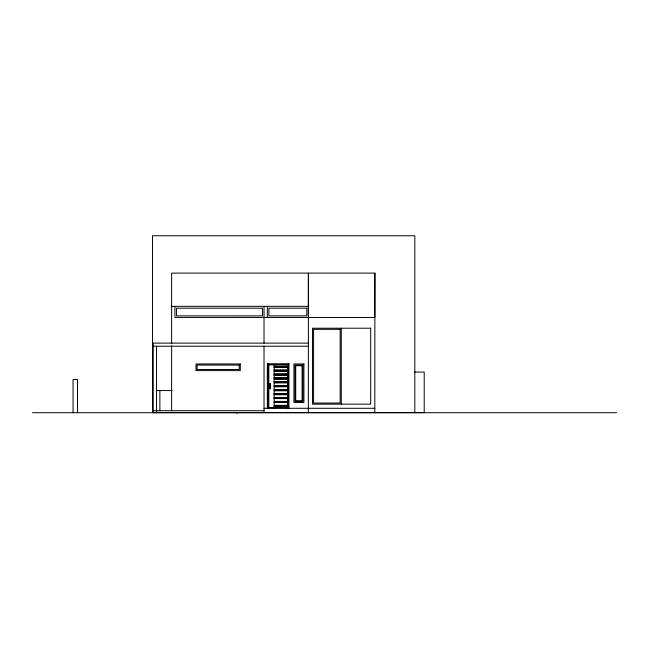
<?xml version="1.0" encoding="UTF-8"?>
<svg xmlns="http://www.w3.org/2000/svg" width="649" height="649" viewBox="0 0 649 649"><rect width="100%" height="100%" fill="white"/><g stroke="black" fill="none" stroke-linecap="round" stroke-linejoin="round"><path stroke-width="0.97" d="M308.34 317.499L308.405 273.115L308.34 412.715M171.62 343.783L171.62 273.115L374.879 273.115L374.814 317.499L174.938 317.434L174.938 306.352M270.398 387.567L269.578 387.607L270.398 387.421M270.308 388.24C268.637 388.321 270.763 388.516 270.406 387.469M287.45 364.852L288.399 363.902L288.375 408.594L287.45 407.661L287.45 364.852L268.832 364.852L267.883 363.902L267.899 408.594L268.832 407.661L268.832 364.852M171.62 306.352L308.34 306.352M308.34 343.126L153.221 343.126L153.221 412.715M153.221 346.233L308.34 346.233M267.347 363.967L288.935 363.967M268.459 364.478L287.815 364.478L287.815 408.034M274.138 366.198L287.815 366.198M274.138 367.22L287.815 367.22M274.138 367.318L287.815 367.318M274.138 370.108L287.815 370.108M274.138 370.206L287.815 370.206M274.138 371.131L287.815 371.131M274.138 371.228L287.815 371.228M414.435 372.088L424.211 372.088L424.211 412.634L152.515 412.634L152.515 235.757L414.825 235.757L414.825 412.634M274.138 374.019L287.815 374.019M274.138 374.108L287.815 374.108M274.138 375.041L287.815 375.041M274.138 375.138L287.815 375.138M274.138 377.929L287.815 377.929M274.138 378.018L287.815 378.018M274.138 378.951L287.815 378.951M274.138 379.04L287.815 379.04M274.138 381.839L287.815 381.839M274.138 381.928L287.815 381.928M274.138 382.951L287.815 382.861M274.138 385.741L287.815 385.741M274.138 385.839L287.815 385.839M274.138 386.861L287.815 386.772M156.547 390.552L172.026 390.552M274.138 390.771L287.815 390.771M274.138 393.562L287.815 393.562M274.138 393.659L287.815 393.659M274.138 394.584L287.815 394.584M274.138 394.681L287.815 394.681M274.138 397.472L287.815 397.472M274.138 397.561L287.815 397.561M274.138 398.494L287.815 398.494M274.138 398.591L287.815 398.591M274.138 401.382L287.815 401.471M274.138 402.404L287.815 402.404M274.138 402.494L287.815 402.494M274.138 405.292L287.815 405.382M274.138 406.315L287.815 406.315M274.138 406.404L287.815 406.404M268.832 407.661L287.45 407.661M264.021 408.286L374.814 408.286M153.221 410.72L264.021 410.72M32.45 412.715L616.55 412.715M269.578 388.28L269.578 387.469M374.879 273.115L374.814 412.715M341.277 328.216L341.277 404.149M288.935 363.359L288.935 408.594M288.286 364.016L288.286 408.594M288.002 408.594L288.002 364.292L268.272 364.292L268.272 408.335M274.138 364.478L274.138 408.034M268.37 364.389L268.37 408.124M267.996 364.016L267.996 408.335M267.347 306.352L267.347 317.434M267.347 363.359L267.347 408.335M264.021 306.352L264.021 343.126M264.021 346.233L264.021 412.715M236.917 412.634L236.917 413.243M171.62 345.812L171.62 410.72M159.873 390.552L159.873 410.703M156.547 346.233L156.547 412.715M77.482 412.715L77.482 379.478L73.053 379.478L73.053 412.715M270.536 385.725L270.536 388.662L269.546 388.751L269.449 385.693L270.536 385.725M270.536 383.892C271.014 387.161 267.713 382.951 270.536 383.892M262.472 308.194L176.496 308.194L176.496 315.876L262.472 315.876L262.472 308.194M306.79 308.194L268.897 308.194L268.897 315.876L306.79 315.876L306.79 308.194M370.684 328.216L312.477 328.216L312.477 404.149L370.684 404.149L370.684 328.216M340.173 329.319L313.581 329.319L313.581 403.037L340.173 403.037L340.173 329.319M240.308 363.967L195.99 363.967L195.99 370.611L240.308 370.611L240.308 363.967M303.91 363.967L293.932 363.967L293.932 402.518L303.91 402.518L303.91 363.967M239.205 365.071L197.101 365.071L197.101 369.508L239.205 369.508L239.205 365.071M302.799 365.071L295.044 365.071L295.044 401.415L302.799 401.415L302.799 365.071M302.134 365.736L295.709 365.736L295.709 400.749L302.134 400.749L302.134 365.736M287.815 389.651L274.138 389.651L287.815 389.749"/></g></svg>
